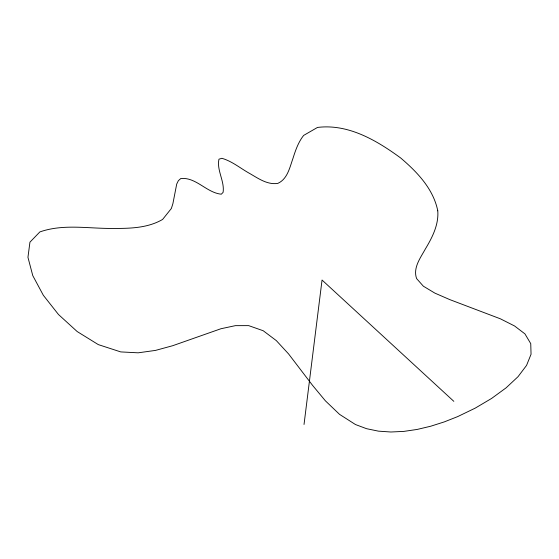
<?xml version="1.0" encoding="UTF-8"?>
<svg xmlns="http://www.w3.org/2000/svg" width="559" height="559" viewBox="0 0 559 559"><rect width="100%" height="100%" fill="white"/><g stroke="black" fill="none" stroke-linecap="round" stroke-linejoin="round"><path stroke-width="0.84" d="M304.026 424.47L322.047 280.031L453.831 401.341M437.774 210.806C438.85 224.718 432.282 237.477 425.322 249.041C420.438 257.958 412.808 267.894 416.602 278.578L423.345 286.187L434.874 293.119L449.771 299.603L500.424 318.826L514.553 325.967L524.929 333.877L530.75 343.631L531.05 354.252L526.564 365.39L518.011 376.703L506.119 387.827L491.62 398.427L475.22 408.133L457.667 416.609L444.216 421.926L430.668 426.238L417.168 429.438L403.864 431.394L390.895 432.002L378.408 431.143L366.557 428.69L355.475 424.54L339.537 414.352L325.415 400.852L312.572 385.375L288.563 353.91L276.321 340.613L263.205 330.739L248.678 325.631L235.388 325.652L220.959 328.734L172.682 345.714L155.535 350.395L138.164 352.82L120.744 351.911L98.286 344.603L77.17 331.543L58.478 314.5L43.316 295.264L32.771 275.608L27.95 257.315L29.941 242.166L39.843 231.936C62.699 223.859 87.337 228.484 111.003 228.435C128.535 228.491 146.989 228.526 162.613 219.442L171.361 208.486L172.892 203.665L176.707 184.086L178.349 180.697L180.767 178.552C195.929 176.854 206.669 192.82 221.315 194.197L223.111 192.338C224.739 181.06 216.529 170.341 218.953 159.189L221.881 158.302C231.657 161.09 239.699 167.735 248.392 172.745C257.454 177.776 266.846 185.085 277.823 183.387C287.48 179.055 289.681 167.63 292.895 158.609C295.473 150.455 298.268 142.189 303.663 135.404L317.491 127.438C348.334 123.595 376.78 140.477 400.719 158.015C417.245 172.137 433.288 188.767 437.774 210.806"/></g></svg>
